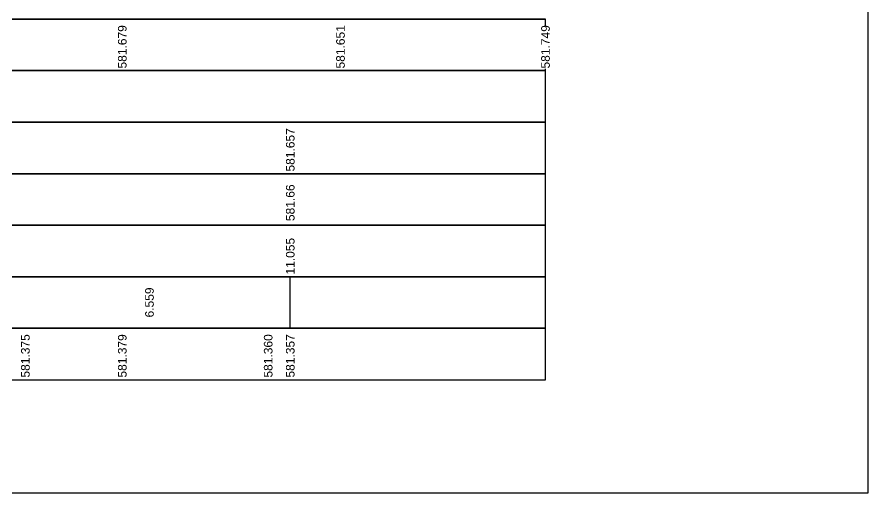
# Model space of a CAD drawing. Header units: millimetres. Extents: x 2762 to 3076, y 916 to 3305.
# Drawn here: x 3055.72 to 3075.54, y 929.65 to 940.73 of the extents above; entities that cross this region are included whole.
import ezdxf

# ---------------------------------------------------------------- set-up
doc = ezdxf.new("R2010")
doc.units = ezdxf.units.MM
doc.header["$LTSCALE"] = 2
doc.styles.add('C3D_Profil_Travers', font='romans.shx')

msp = doc.modelspace()

# ---------------------------------------------------------------- linework, layer by layer
at = {"color": 7, "linetype": 'Continuous', "lineweight": -3}
for p, q in [((3034.029, 940.684), (3068.031, 940.684)), ((3062.085, 933.484), (3062.085, 934.684))]:
    msp.add_line(p, q, dxfattribs=at)
for points in [[(3034.029, 939.484), (3068.031, 939.484), (3068.031, 940.684), (3034.029, 940.684)], [(3034.029, 938.284), (3068.031, 938.284), (3068.031, 939.484), (3034.029, 939.484)], [(3034.029, 937.084), (3068.031, 937.084), (3068.031, 938.284), (3034.029, 938.284)], [(3034.029, 935.884), (3068.031, 935.884), (3068.031, 937.084), (3034.029, 937.084)], [(3034.029, 934.684), (3068.031, 934.684), (3068.031, 935.884), (3034.029, 935.884)], [(3034.029, 933.484), (3068.031, 933.484), (3068.031, 934.684), (3034.029, 934.684)], [(3034.029, 932.284), (3068.031, 932.284), (3068.031, 933.484), (3034.029, 933.484)]]:
    msp.add_3dface(points, dxfattribs=at)

# ---------------------------------------------------------------- texts
at = {"color": 7, "linetype": 'Continuous', "lineweight": -3, "char_height": 0.2, "rotation": 90, "style": 'C3D_Profil_Travers'}
for s, insert, attachment_point in [('{\\fArial|b0|i0|c0|p34;581.66}', (3062.085, 935.979), 4), ('{\\fArial|b0|i0|c0|p34;6.559}', (3058.806, 934.084), 5)]:
    msp.add_mtext(s, dxfattribs=dict(at, insert=insert, attachment_point=attachment_point))

# ---------------------------------------------------------------- next in the draw order: texts
at = {"color": 7, "linetype": 'Continuous', "lineweight": -3, "char_height": 0.2, "attachment_point": 4, "rotation": 90, "style": 'C3D_Profil_Travers', "bg_fill": 3, "box_fill_scale": 1.000375, "bg_fill_color": 256, "bg_fill_true_color": 13158600, "bg_fill_transparency": 0}
for s, insert, width in [('{\\fArial|b0|i0|c0|p34;581.679}', (3058.173, 939.534), 0.99595), ('{\\fArial|b0|i0|c0|p34;581.651}', (3063.255, 939.534), 0.95654), ('{\\fArial|b0|i0|c0|p34;581.749}', (3068.03, 939.534), 0.99595), ('{\\fArial|b0|i0|c0|p34;581.657}', (3062.085, 937.134), 0.99553), ('{\\fArial|b0|i0|c0|p34;\\C256;11.055}', (3062.085, 934.734), 0.82109), ('{\\fArial|b0|i0|c0|p34;581.375}', (3055.916, 932.334), 0.99705), ('{\\fArial|b0|i0|c0|p34;581.379}', (3058.173, 932.334), 0.99595), ('{\\fArial|b0|i0|c0|p34;581.360}', (3061.571, 932.334), 0.99484), ('{\\fArial|b0|i0|c0|p34;581.357}', (3062.085, 932.334), 0.99553)]:
    msp.add_mtext(s, dxfattribs=dict(at, insert=insert, width=width))

# ---------------------------------------------------------------- next in the draw order: linework, layer by layer
msp.add_lwpolyline([(3026.54, 959.145), (3075.54, 959.145), (3075.54, 929.645), (3026.54, 929.645)], close=True)

doc.saveas('drawing.dxf')
